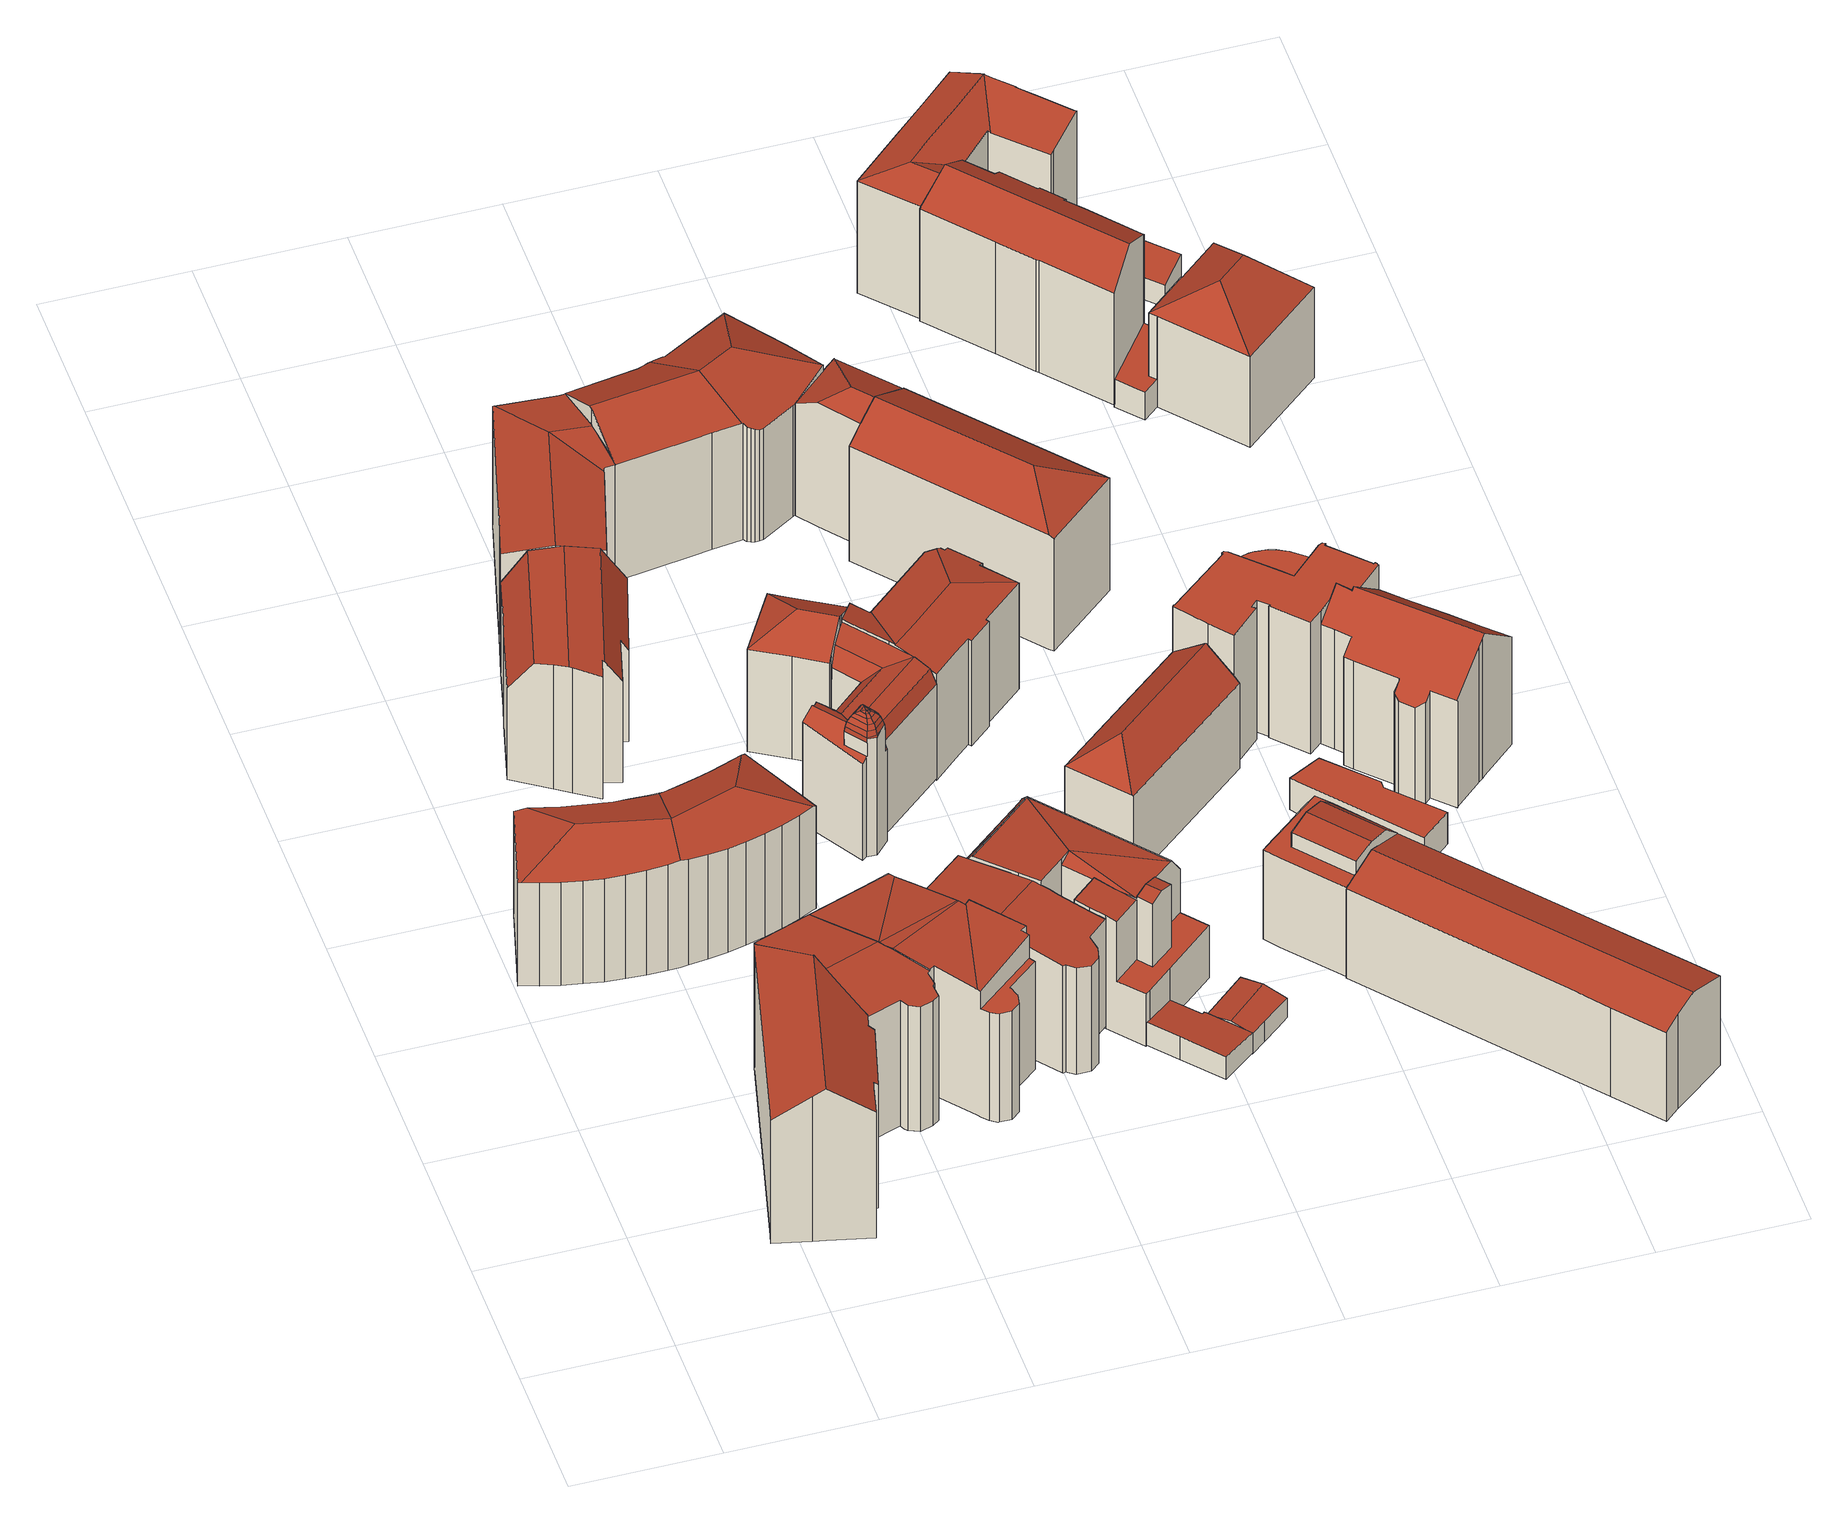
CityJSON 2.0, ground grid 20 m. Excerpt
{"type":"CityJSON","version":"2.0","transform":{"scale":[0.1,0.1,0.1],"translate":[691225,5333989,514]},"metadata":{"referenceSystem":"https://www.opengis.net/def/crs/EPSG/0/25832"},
"CityObjects":{
"building1":{"type":"Building","attributes":{"Gemeindeschluessel":"09162000","HoeheDach":"541.770","HoeheGrund":"515.970","Methode":"1000","NiedrigsteTraufeDesGebaeudes":"537.036","Geometrietyp2DReferenz":"3000","function":"31001_9998","roofType":"3100","measuredHeight":25.8,"storeysAboveGround":5},"geometry":[{"type":"MultiSurface","lod":"2","boundaries":[[[0,1,2,3]],[[4,5,6,7]],[[8,9,10,11]],[[12,13,6,5,2,1,14,15,16,17,18]],[[19,15,14,20]],[[20,14,1,0]],[[11,10,21,22]],[[3,2,5,4]],[[23,16,15,19]],[[24,25,12,18,9,8]],[[4,7,26,25,24,8,11,22,27,28,29,23,19,20,0,3]],[[17,16,23,29,28,30]],[[9,18,17,30,31,21,10]],[[27,31,30,28]],[[7,6,13,26]],[[26,13,12,25]],[[22,21,31,27]]],"semantics":{"surfaces":[{"type":"WallSurface"},{"type":"RoofSurface"},{"type":"GroundSurface"}],"values":[0,0,0,1,0,0,0,0,0,0,2,0,1,0,0,0,0]}}]},
"building2":{"type":"Building","attributes":{"Gemeindeschluessel":"09162000","HoeheDach":"535.890","HoeheGrund":"515.730","Methode":"2000","NiedrigsteTraufeDesGebaeudes":"533.166","Geometrietyp2DReferenz":"3000","function":"31001_9998","roofType":"3200","measuredHeight":20.16,"storeysAboveGround":5},"geometry":[{"type":"MultiSurface","lod":"2","boundaries":[[[32,33,34,35]],[[36,37,38,39]],[[40,41,42,43,44,45,46,47,48,49]],[[42,41,50,51,52,53]],[[54,55,56,57]],[[58,54,57,59,60,61,62,63,64,36,39,65,32,35,66,67,68,69,70,71,72,73,74,75,76,77,78,79,80,81,53,52,51,82]],[[36,64,63,83,84,37]],[[85,86,87,88,89]],[[83,90,91,92,93,56,55,94,40,49,84]],[[59,93,92,60]],[[39,38,95,65]],[[77,47,46,78]],[[96,48,47,77,76,75]],[[86,49,48,96,97,98,99,87]],[[79,45,44,80]],[[65,95,33,32]],[[57,56,93,59]],[[66,100,101,67]],[[61,91,90,62]],[[69,89,88,70]],[[81,43,42,53]],[[62,90,83,63]],[[72,99,98,73]],[[51,50,102,82]],[[94,102,50,41,40]],[[101,100,34,33,95,38,37,84,49,86,85]],[[73,98,97,74]],[[80,44,43,81]],[[68,67,101,85,89,69]],[[35,34,100,66]],[[60,92,91,61]],[[87,99,72,71,70,88]],[[54,58,82,102,94,55]],[[78,46,45,79]],[[74,97,96,75]]],"semantics":{"surfaces":[{"type":"WallSurface"},{"type":"RoofSurface"},{"type":"GroundSurface"}],"values":[0,0,1,0,0,2,0,1,1,0,0,0,0,1,0,0,0,0,0,0,0,0,0,0,1,1,0,0,0,0,0,0,0,0,0]}}]},
"building3":{"type":"Building","attributes":{"Gemeindeschluessel":"09162000","HoeheDach":"538.220","HoeheGrund":"515.820","Methode":"2000","NiedrigsteTraufeDesGebaeudes":"534.240","Geometrietyp2DReferenz":"3000","function":"31001_9998","roofType":"3100","measuredHeight":22.4,"storeysAboveGround":5},"geometry":[{"type":"MultiSurface","lod":"2","boundaries":[[[103,104,105,106,107,108]],[[109,110,111,112]],[[113,109,112,114]],[[115,116,117,118]],[[119,120,121,122]],[[123,124,125,126]],[[127,128,120,119]],[[129,130,131,132,133,134,135]],[[117,116,121,120,128,132,131]],[[136,134,133,137,138,139,140,141]],[[142,143,144,145]],[[146,147,148,149,150,151]],[[116,115,152,153,154,122,121]],[[155,156,129,135,110]],[[105,104,157,158]],[[159,160,161,162]],[[114,112,160,159,163,164]],[[153,152,165,166]],[[167,168,169,170,118,117,131,130,171]],[[170,172,173,174,175,176,177,165,152,115,118]],[[111,178,161,160,112]],[[166,179,180,181,182,183,184,169,168,167,171,185,123,126,107,106,105,158,186,147,146,151,142,145,187,188,189,164,163,159,162,190,140,139,138,137,191,127,119,122,154,153]],[[192,193,144,143,150,149,148,194,157,104,103,108,125,124,156,155,110,109,113]],[[189,188,192,113,114,164]],[[177,176,180,179,166,165]],[[110,135,134,136,111]],[[184,183,173,172,170,169]],[[181,175,174,182]],[[126,125,108,107]],[[158,157,194,186]],[[123,185,171,130,129,156,124]],[[180,176,175,181]],[[186,194,148,147]],[[151,150,143,142]],[[182,174,173,183]],[[145,144,193,187]],[[187,193,192,188]],[[133,132,128,127,191,137]],[[178,141,140,190,162,161]],[[136,141,178,111]]],"semantics":{"surfaces":[{"type":"WallSurface"},{"type":"RoofSurface"},{"type":"GroundSurface"}],"values":[0,0,1,0,0,0,0,1,1,0,0,0,0,0,0,0,0,0,0,1,1,2,1,0,0,1,0,0,0,0,0,0,0,0,0,0,0,0,0,1]}}]},
"building4":{"type":"Building","attributes":{"Gemeindeschluessel":"09162000","HoeheDach":"536.245","HoeheGrund":"514.936","Methode":"2000","NiedrigsteTraufeDesGebaeudes":"530.409","Geometrietyp2DReferenz":"3000","function":"31001_9998","roofType":"3400","measuredHeight":21.31,"storeysAboveGround":4},"geometry":[{"type":"MultiSurface","lod":"2","boundaries":[[[195,196,197,198]],[[199,200,201,202,203,204,205,206]],[[207,208,209,210,211]],[[198,197,212,213]],[[214,213,212,202,201]],[[215,216,211,210]],[[217,200,199,218]],[[206,205,208,207,219,220]],[[206,220,221,218,199]],[[222,223,224,225]],[[226,209,208,205,204]],[[225,224,196,195]],[[212,197,196,224,223,227,228,203,202]],[[229,228,227,230]],[[219,231,232,221,220]],[[214,217,218,221,232,233,215,210,209,226,229,230,222,225,195,198,213]],[[233,234,216,215]],[[230,227,223,222]],[[229,226,204,203,228]],[[214,201,200,217]],[[232,231,234,233]],[[219,207,211,216,234,231]]],"semantics":{"surfaces":[{"type":"WallSurface"},{"type":"RoofSurface"},{"type":"GroundSurface"}],"values":[0,1,0,0,0,0,0,1,0,0,0,0,1,0,0,2,0,0,0,0,0,1]}}]},
"building5":{"type":"Building","attributes":{"Gemeindeschluessel":"09162000","HoeheDach":"536.290","HoeheGrund":"514.961","Methode":"2000","NiedrigsteTraufeDesGebaeudes":"535.170","Geometrietyp2DReferenz":"3000","function":"31001_9998","roofType":"3100","measuredHeight":21.33,"storeysAboveGround":5},"geometry":[{"type":"MultiSurface","lod":"2","boundaries":[[[235,236,237,238,239,240,241]],[[242,243,244,245,246,247]],[[248,235,241,249]],[[239,250,251,252,253,254]],[[241,240,239,254,255,256,257,258]],[[259,252,251,260]],[[261,253,252,259]],[[262,263,264,242,247,238,237,236]],[[249,241,258,265]],[[266,245,244,267,268,260,251,250]],[[265,258,257,269]],[[238,247,246,245,266,250,239]],[[262,236,235,248]],[[243,242,264,263,262,248,249,265,269,270,271,272,261,259,260,268,267,244]],[[257,256,255,271,270,269]],[[254,253,261,272,271,255]]],"semantics":{"surfaces":[{"type":"RoofSurface"},{"type":"WallSurface"},{"type":"GroundSurface"}],"values":[0,1,1,0,0,1,1,1,1,1,1,0,1,2,1,1]}}]},
"building6":{"type":"Building","attributes":{"Gemeindeschluessel":"09162000","HoeheDach":"535.435","HoeheGrund":"516.030","Methode":"2000","NiedrigsteTraufeDesGebaeudes":"533.943","Geometrietyp2DReferenz":"3000","function":"31001_9998","roofType":"3100","measuredHeight":19.41,"storeysAboveGround":4},"geometry":[{"type":"MultiSurface","lod":"2","boundaries":[[[273,274,275,276,277,278]],[[279,280,281,282]],[[282,281,283,284]],[[285,286,276,275]],[[287,288,289,290]],[[291,292,293,294]],[[295,296,297,298]],[[299,300,279,282,284,285,275,274,273,301,302,303,304,305,287,290,306,291,294,295,298]],[[273,278,307,301]],[[294,293,296,295]],[[308,292,291,306,290,289]],[[303,309,310,304]],[[310,309,311,308,289,288,312]],[[304,310,312,305]],[[313,280,279,300,299,314]],[[305,312,288,287]],[[298,297,314,299]],[[284,283,286,285]],[[302,301,307,311,309,303]],[[307,278,277,276,286,283,281,280,313,314,297,296,293,292,308,311]]],"semantics":{"surfaces":[{"type":"WallSurface"},{"type":"GroundSurface"},{"type":"RoofSurface"}],"values":[0,0,0,0,0,0,0,1,0,0,0,0,2,0,0,0,0,0,0,2]}}]},
"building7":{"type":"Building","attributes":{"Gemeindeschluessel":"09162000","HoeheDach":"536.315","HoeheGrund":"515.700","Methode":"1000","NiedrigsteTraufeDesGebaeudes":"533.089","Geometrietyp2DReferenz":"3000","function":"31001_9998","roofType":"3200","measuredHeight":20.61,"storeysAboveGround":5},"geometry":[{"type":"MultiSurface","lod":"2","boundaries":[[[315,316,317,318]],[[319,320,321,322]],[[323,324,325,326]],[[327,316,315,323,326,319,322,328,329]],[[315,318,324,323]],[[329,330,331,327]],[[332,317,331,330,333,321]],[[325,324,318,317,332,320]],[[326,325,320,319]],[[322,321,333,328]],[[327,331,317,316]],[[332,321,320]],[[328,333,330,329]]],"semantics":{"surfaces":[{"type":"WallSurface"},{"type":"GroundSurface"},{"type":"RoofSurface"}],"values":[0,0,0,1,0,0,2,2,0,0,0,2,0]}}]},
"building8":{"type":"Building","attributes":{"Gemeindeschluessel":"09162000","HoeheDach":"538.540","HoeheGrund":"515.750","Methode":"2000","NiedrigsteTraufeDesGebaeudes":"531.370","Geometrietyp2DReferenz":"3000","function":"31001_9998","roofType":"3400","measuredHeight":22.79,"storeysAboveGround":4},"geometry":[{"type":"MultiSurface","lod":"2","boundaries":[[[334,335,336,337]],[[336,338,339,340]],[[341,342,343,344]],[[345,346,347,348]],[[349,350,351,352]],[[337,336,340,353]],[[354,355,356,357,358,359,360]],[[361,362,363,344,343]],[[364,365,366,367,368,369,370]],[[371,372,373,374]],[[347,375,337,353]],[[335,376,338,336]],[[362,377,360,359,363]],[[340,339,378,379]],[[380,381,382]],[[352,383,384,349]],[[385,386,387,388]],[[386,389,339,338]],[[390,345,348,391]],[[356,392,393,357]],[[394,395,396,397,398]],[[390,399,345]],[[400,383,352,371,374]],[[401,402,390,391,392,356,355]],[[403,404,405,406]],[[375,407,334,337]],[[382,381,408]],[[409,368,367,410]],[[408,411,335,334]],[[412,387,376,413]],[[348,347,353,414]],[[380,412,381]],[[393,400,374,358,357]],[[415,384,383,378]],[[385,388,407,375]],[[416,406,405,351,350]],[[417,394,398,370,369]],[[346,385,375,347]],[[417,369,368,409]],[[358,341,344,363,359]],[[407,382,408,334]],[[364,397,396,418,342,341]],[[352,351,405,404,372,371]],[[400,379,378,383]],[[416,350,349,384,415,419,399,390,402]],[[345,399,419,389,346]],[[388,380,382,407]],[[403,420,366,365,373,372,404]],[[381,413,411]],[[421,418,396,395]],[[353,340,379,414]],[[354,360,377,422]],[[346,389,386,385]],[[410,367,366,420]],[[355,354,422,401]],[[416,402,401,422,377,362,361,421,395,394,417,409,410,420,403,406]],[[387,386,338,376]],[[392,391,348,414,393]],[[381,411,408]],[[397,364,370,398]],[[421,361,343,342,418]],[[389,419,415,378,339]],[[388,387,412,380]],[[358,374,373,365,364,341]],[[411,413,376,335]],[[393,414,379,400]],[[412,413,381]]],"semantics":{"surfaces":[{"type":"RoofSurface"},{"type":"WallSurface"},{"type":"GroundSurface"}],"values":[0,0,0,0,0,0,0,1,0,0,0,0,1,0,0,1,0,0,0,1,1,0,1,1,1,0,0,1,0,0,0,0,1,0,0,1,1,0,1,0,0,0,0,0,1,0,0,1,0,1,0,1,0,1,1,2,0,0,0,0,1,0,0,0,0,0,0]}}]},
"building9":{"type":"Building","attributes":{"Gemeindeschluessel":"09162000","HoeheDach":"535.981","HoeheGrund":"515.687","Methode":"2000","NiedrigsteTraufeDesGebaeudes":"524.607","Geometrietyp2DReferenz":"3000","function":"31001_9998","roofType":"2100","measuredHeight":20.29,"storeysAboveGround":2},"geometry":[{"type":"MultiSurface","lod":"2","boundaries":[[[423,424,425,426,427,428]],[[429,428,427,430,431,432]],[[433,434,435,436]],[[430,437,438,431]],[[439,440,441,442]],[[443,444,445,446,447]],[[442,441,448,449]],[[450,449,448,451,452,453]],[[454,455,456,457]],[[458,459,460,461]],[[423,428,429,462]],[[463,433,464]],[[465,466,467,468,469,470]],[[466,462,429,432,471,467]],[[463,472,434,433]],[[473,452,451,472,463,474]],[[473,474,475,445,444]],[[431,438,476,471,432]],[[439,477,478,479,480,440]],[[443,447,459,458,481,455,454]],[[482,483,484,485]],[[447,446,486,460,459]],[[487,488,425,424]],[[464,476,438]],[[469,435,489,470]],[[427,426,490,437,430]],[[477,465,470,489,478]],[[435,479,478,489]],[[446,445,475,486]],[[461,460,486,491]],[[437,490,481]],[[434,480,479,435]],[[436,435,469,468]],[[492,493,483,482]],[[467,471,476,464,433,436,468]],[[472,451,448,441,440,480,434]],[[487,485,484,457,456,488]],[[425,488,456,455,481,490,426]],[[487,424,423,462,466,465,477,439,442,449,450,492,482,485]],[[458,461,491,474,463,464]],[[450,453,493,492]],[[473,444,443,454,457,484,483,493,453,452]],[[437,481,458,464,438]],[[491,486,475,474]]],"semantics":{"surfaces":[{"type":"WallSurface"},{"type":"RoofSurface"},{"type":"GroundSurface"}],"values":[0,1,0,0,0,0,0,0,0,0,0,1,0,0,0,0,0,0,0,0,0,1,0,0,1,0,0,1,1,0,0,1,0,0,1,1,0,1,2,1,0,1,1,0]}}]},
"building10":{"type":"Building","attributes":{"Gemeindeschluessel":"09162000","HoeheDach":"519.786","HoeheGrund":"515.930","Methode":"1000","NiedrigsteTraufeDesGebaeudes":"519.261","Geometrietyp2DReferenz":"3000","function":"31001_9998","roofType":"1000","measuredHeight":3.86,"storeysAboveGround":1},"geometry":[{"type":"MultiSurface","lod":"2","boundaries":[[[494,495,496,497,498,499,500,501,502]],[[503,504,505,506,507,508,509,510,511]],[[494,511,510,495]],[[495,510,509,496]],[[499,506,505,500]],[[502,503,511,494]],[[500,505,504,501]],[[497,508,507,498]],[[501,504,503,502]],[[498,507,506,499]],[[496,509,508,497]]],"semantics":{"surfaces":[{"type":"GroundSurface"},{"type":"RoofSurface"},{"type":"WallSurface"}],"values":[0,1,2,2,2,2,2,2,2,2,2]}}]},
"building11":{"type":"Building","attributes":{"Gemeindeschluessel":"09162000","HoeheDach":"539.210","HoeheGrund":"515.540","Methode":"1000","NiedrigsteTraufeDesGebaeudes":"534.355","Geometrietyp2DReferenz":"3000","function":"31001_9998","roofType":"3200","measuredHeight":23.67,"storeysAboveGround":5},"geometry":[{"type":"MultiSurface","lod":"2","boundaries":[[[512,513,514,515]],[[516,517,518,519,520,521]],[[522,523,524,525,526,527,528,529,530,531]],[[532,245,533,534]],[[526,525,535,536,537,538]],[[539,540,541,542]],[[524,523,543,541,540,544,545,535,525]],[[536,535,545,546]],[[547,548,549,550,512,515,551,517,516,521,552,553,554,532,534,555,556,557,558,559,560,538,537,536,546,561,539,542,562,563,564]],[[565,566,564,563,562,567]],[[568,520,519,518,569,514,513,570,571,572,573,566,565,543,523]],[[548,572,571,549]],[[549,571,570,550]],[[556,531,530,557]],[[515,514,569,551]],[[550,570,513,512]],[[533,245,574,575,568,523,522]],[[551,569,518,517]],[[567,562,542,541]],[[548,547,564,566,573,572]],[[530,529,528,559,558,557]],[[555,534,533,522,531,556]],[[565,567,541,543]],[[532,554,553,575,574,245]],[[553,552,521,520,568,575]],[[559,528,527,560]],[[560,527,526,538]],[[544,540,539,561,546,545]]],"semantics":{"surfaces":[{"type":"WallSurface"},{"type":"RoofSurface"},{"type":"GroundSurface"}],"values":[0,0,1,0,0,0,1,0,2,0,1,0,0,0,0,0,1,0,0,0,0,0,1,0,0,0,0,0]}}]},
"building12":{"type":"Building","attributes":{"Gemeindeschluessel":"09162000","HoeheDach":"535.150","HoeheGrund":"515.540","Methode":"2000","NiedrigsteTraufeDesGebaeudes":"533.429","Geometrietyp2DReferenz":"3000","function":"31001_9998","roofType":"3200","measuredHeight":19.61,"storeysAboveGround":4},"geometry":[{"type":"MultiSurface","lod":"2","boundaries":[[[576,577,578,579,580,581]],[[582,583,584,585]],[[586,587,588,589]],[[590,591,592,366,593,594,595,596]],[[597,598,599,600]],[[600,599,601,602]],[[603,604,605,606,607,608]],[[585,584,609,610]],[[611,612,613,614,602,601]],[[611,601,599,598,615,616,617,618]],[[619,620,587,586]],[[610,609,606,605]],[[603,608,366,592]],[[366,608,607,606,609,584,583,612,611,618,621,593]],[[617,616,622,623,579,578]],[[624,576,581,625,589,588]],[[582,585,610,605,604,603,592,591,590,596,626,619,586,589,625,581,580,579,623,622,627,597,600,602,614,613]],[[627,615,598,597]],[[628,595,594,577,576,624,588,587,620]],[[622,616,615,627]],[[594,593,621,618,617,578,577]],[[626,596,595,628,620,619]],[[613,612,583,582]]],"semantics":{"surfaces":[{"type":"WallSurface"},{"type":"RoofSurface"},{"type":"GroundSurface"}],"values":[0,0,0,0,0,0,0,0,0,1,0,0,0,1,0,0,2,0,1,0,1,0,0]}}]},
"building13":{"type":"Building","attributes":{"Gemeindeschluessel":"09162000","HoeheDach":"519.669","HoeheGrund":"515.710","Methode":"1000","NiedrigsteTraufeDesGebaeudes":"519.044","Geometrietyp2DReferenz":"3000","function":"31001_2000","roofType":"3100","measuredHeight":3.96},"geometry":[{"type":"MultiSurface","lod":"2","boundaries":[[[629,630,631,632,633,634]],[[635,636,631,630]],[[637,638,639,640,641,642,643,644]],[[645,635,630,629,634,643,642,641,640]],[[632,637,644,633]],[[634,633,644,643]],[[635,645,640,639,646,636]],[[631,636,646,639,638,637,632]]],"semantics":{"surfaces":[{"type":"WallSurface"},{"type":"GroundSurface"},{"type":"RoofSurface"}],"values":[0,0,0,1,2,0,0,2]}}]},
"building14":{"type":"Building","attributes":{"Gemeindeschluessel":"09162000","HoeheDach":"538.237","HoeheGrund":"515.440","Methode":"2000","NiedrigsteTraufeDesGebaeudes":"534.281","Geometrietyp2DReferenz":"3000","function":"31001_9998","roofType":"3200","measuredHeight":22.8,"storeysAboveGround":6},"geometry":[{"type":"MultiSurface","lod":"2","boundaries":[[[647,648,649,650]],[[650,649,651,652,653,654]],[[655,656,647,650,654,657]],[[648,658,651,649]],[[657,654,653,659]],[[660,656,655,657,659,661,662,663]],[[651,658,663,662,661,652]],[[656,660,663,658,648,647]],[[659,653,652,661]]],"semantics":{"surfaces":[{"type":"RoofSurface"},{"type":"WallSurface"},{"type":"GroundSurface"}],"values":[0,0,1,0,1,2,1,1,1]}}]},
"building15":{"type":"Building","attributes":{"Gemeindeschluessel":"09162000","HoeheDach":"534.164","HoeheGrund":"515.470","Methode":"1000","NiedrigsteTraufeDesGebaeudes":"529.957","Geometrietyp2DReferenz":"3000","function":"31001_1000","roofType":"3200","measuredHeight":18.69,"storeysAboveGround":4},"geometry":[{"type":"MultiSurface","lod":"2","boundaries":[[[664,665,666,667]],[[668,669,670,671]],[[672,673,674,675,676,677,678,668,671,679]],[[674,673,672,680,681,682,683,675]],[[671,670,684,679]],[[680,684,670,669,665,664,681]],[[679,684,680,672]],[[682,681,664,667,683]],[[669,668,678,677,666,665]],[[683,667,666,677,676,675]]],"semantics":{"surfaces":[{"type":"RoofSurface"},{"type":"WallSurface"},{"type":"GroundSurface"}],"values":[0,1,2,1,1,0,1,0,1,1]}}]},
"building16":{"type":"Building","attributes":{"Gemeindeschluessel":"09162000","HoeheDach":"538.505","HoeheGrund":"515.330","Methode":"2000","NiedrigsteTraufeDesGebaeudes":"534.406","Geometrietyp2DReferenz":"3000","function":"31001_9998","roofType":"3200","measuredHeight":23.18,"storeysAboveGround":6},"geometry":[{"type":"MultiSurface","lod":"2","boundaries":[[[685,686,687,688]],[[689,690,686,685,691,692]],[[693,687,686,690]],[[694,687,693,695]],[[695,693,690,689,696]],[[697,696,689,692]],[[698,699,694,695,696,697]],[[688,687,694,699]],[[699,698,697,692,691,685,688]]],"semantics":{"surfaces":[{"type":"WallSurface"},{"type":"RoofSurface"},{"type":"GroundSurface"}],"values":[0,0,1,1,1,0,0,0,2]}}]},
"building17":{"type":"Building","attributes":{"Gemeindeschluessel":"09162000","HoeheDach":"533.974","HoeheGrund":"515.590","Methode":"2000","NiedrigsteTraufeDesGebaeudes":"530.691","Geometrietyp2DReferenz":"3000","function":"31001_9998","roofType":"3100","measuredHeight":18.38,"storeysAboveGround":4},"geometry":[{"type":"MultiSurface","lod":"2","boundaries":[[[700,701,702,703,704,705]],[[706,707,708,709,710,711,712]],[[713,714,715,709,708]],[[716,717,706,712]],[[717,718,707,706]],[[719,720,721,722,723,705,704,703,724,725,726,727]],[[702,728,729,725,724,703]],[[718,713,708,707]],[[730,731,716,712,711,710,709,715,729,728,702,701,700]],[[715,714,727,726,725,729]],[[723,722,731,730,700,705]],[[722,721,720,719,727,714,713,718,717,716,731]]],"semantics":{"surfaces":[{"type":"WallSurface"},{"type":"RoofSurface"},{"type":"GroundSurface"}],"values":[0,0,1,0,1,2,0,1,1,0,0,0]}}]},
"building18":{"type":"Building","attributes":{"Gemeindeschluessel":"09162000","HoeheDach":"532.629","HoeheGrund":"515.370","Methode":"1000","NiedrigsteTraufeDesGebaeudes":"530.513","Geometrietyp2DReferenz":"3000","function":"31001_9998","roofType":"3100","measuredHeight":17.26,"storeysAboveGround":4},"geometry":[{"type":"MultiSurface","lod":"2","boundaries":[[[732,733,734,735]],[[735,734,736,737]],[[738,739,740,741,742,743]],[[744,736,734,733,745,746]],[[747,748,743,742,741,744,746,749]],[[750,740,739,738,751,752,753,754,755,732,735,737]],[[738,743,748,751]],[[749,746,745,755,754,753]],[[752,751,748,747,749,753]],[[755,745,733,732]],[[740,750,737,736,744,741]]],"semantics":{"surfaces":[{"type":"WallSurface"},{"type":"RoofSurface"},{"type":"GroundSurface"}],"values":[0,0,0,1,1,2,0,0,0,0,0]}}]},
"building19":{"type":"Building","attributes":{"Gemeindeschluessel":"09162000","HoeheDach":"520.588","HoeheGrund":"515.240","Methode":"1000","NiedrigsteTraufeDesGebaeudes":"520.588","Geometrietyp2DReferenz":"3000","function":"31001_2000","roofType":"1000","measuredHeight":5.35},"geometry":[{"type":"MultiSurface","lod":"2","boundaries":[[[756,757,758,759]],[[760,761,762,763,764,765,758,757]],[[766,767,756,759,768,769,770,771]],[[767,766,761,760,757,756]],[[770,763,762,771]],[[769,764,763,770]],[[765,764,769,768,759,758]],[[771,762,761,766]]],"semantics":{"surfaces":[{"type":"WallSurface"},{"type":"RoofSurface"},{"type":"GroundSurface"}],"values":[0,1,2,0,0,0,0,0]}}]},
"building20":{"type":"Building","attributes":{"Gemeindeschluessel":"09162000","HoeheDach":"537.747","HoeheGrund":"515.260","Methode":"2000","NiedrigsteTraufeDesGebaeudes":"537.747","Geometrietyp2DReferenz":"3000","function":"31001_9998","roofType":"1000","measuredHeight":22.49,"storeysAboveGround":7},"geometry":[{"type":"MultiSurface","lod":"2","boundaries":[[[772,773,774,775]],[[776,777,778,779]],[[775,774,780,781]],[[782,783,773,772]],[[784,785,783,782]],[[781,780,786,787]],[[788,789,790,791]],[[792,793,794,795,796,797]],[[798,799,800,801]],[[787,786,802,803]],[[804,805,806,778,777,790,789,807,800,799,808,802,786,780,774,773,783,785,809,810,811,793,792,797,812,813,814,815,816,817]],[[818,816,815,819]],[[791,790,777,776]],[[820,804,817,821]],[[822,808,799,798]],[[794,793,811,823]],[[823,811,810,824]],[[825,826,806,805,804,820]],[[827,812,797,796]],[[803,822,798,801,828,788,791,776,779,826,825,820,821,818,819,829,830,827,796,795,794,823,824,831,784,782,772,775,781,787]],[[829,814,813,830]],[[830,813,812,827]],[[828,807,789,788]],[[779,778,806,826]],[[824,810,809,831]],[[821,817,816,818]],[[801,800,807,828]],[[803,802,808,822]],[[819,815,814,829]],[[831,809,785,784]]],"semantics":{"surfaces":[{"type":"WallSurface"},{"type":"RoofSurface"},{"type":"GroundSurface"}],"values":[0,0,0,0,0,0,0,0,0,0,1,0,0,0,0,0,0,0,0,2,0,0,0,0,0,0,0,0,0,0]}}]},
"building21":{"type":"Building","attributes":{"Gemeindeschluessel":"09162000","HoeheDach":"534.604","HoeheGrund":"515.280","Methode":"1000","NiedrigsteTraufeDesGebaeudes":"534.604","Geometrietyp2DReferenz":"3000","function":"31001_9998","roofType":"1000","measuredHeight":19.32,"storeysAboveGround":6},"geometry":[{"type":"MultiSurface","lod":"2","boundaries":[[[832,833,834,835]],[[836,837,838,839]],[[840,841,842,843]],[[794,796,836,839,844,845,846,847,832,835,840,843,848,849,850,851,852,853,823]],[[854,855,856,857,858,859,860,861,842,841,834,833,862,863,864,865,838,837,866]],[[859,858,851,850,849,860]],[[853,852,851,858,857,856]],[[847,862,833,832]],[[844,865,864,845]],[[848,861,860,849]],[[835,834,841,840]],[[839,838,865,844]],[[843,842,861,848]],[[796,866,837,836]],[[823,855,854,794]],[[794,854,866,796]],[[853,856,855,823]],[[845,864,863,846]],[[846,863,862,847]]],"semantics":{"surfaces":[{"type":"WallSurface"},{"type":"GroundSurface"},{"type":"RoofSurface"}],"values":[0,0,0,1,2,0,0,0,0,0,0,0,0,0,0,0,0,0,0]}}]},
"building22":{"type":"Building","attributes":{"Gemeindeschluessel":"09162000","HoeheDach":"539.420","HoeheGrund":"515.240","Methode":"1000","NiedrigsteTraufeDesGebaeudes":"531.647","Geometrietyp2DReferenz":"3000","function":"31001_1000","roofType":"3100","measuredHeight":24.18,"storeysAboveGround":5},"geometry":[{"type":"MultiSurface","lod":"2","boundaries":[[[867,868,869,870]],[[871,872,873,874]],[[874,873,875,876]],[[877,878,879,880,881,882]],[[883,884,885,886]],[[887,888,889,890,891,892]],[[893,894,895,896]],[[880,879,868,867]],[[897,898,899,900]],[[901,902,898,897]],[[876,875,877,882]],[[903,904,894,893,905,906]],[[907,908,903,906]],[[909,910,911,912,913,914]],[[896,895,884,883]],[[887,892,915,916]],[[910,909,889,888,887,916,871,874,876,882,881,880,867,870,901,897,900,907,906,905,893,896,883,886,911]],[[886,885,912,911]],[[909,914,890,889]],[[900,899,908,907]],[[898,902,869,868,879,878,877,875,873,872,915,892,891,890,914,913,904,903,908,899]],[[870,869,902,901]],[[916,915,872,871]],[[913,912,885,884,895,894,904]]],"semantics":{"surfaces":[{"type":"WallSurface"},{"type":"GroundSurface"},{"type":"RoofSurface"}],"values":[0,0,0,0,0,0,0,0,0,0,0,0,0,0,0,0,1,0,0,0,2,0,0,2]}}]},
"building23":{"type":"Building","attributes":{"Gemeindeschluessel":"09162000","HoeheDach":"536.832","HoeheGrund":"514.550","Methode":"2000","NiedrigsteTraufeDesGebaeudes":"533.512","Geometrietyp2DReferenz":"3000","function":"31001_9998","roofType":"3100","measuredHeight":22.28,"storeysAboveGround":6},"geometry":[{"type":"MultiSurface","lod":"2","boundaries":[[[917,918,919,920]],[[920,919,921,922]],[[923,924,925,926]],[[927,928,929,930]],[[926,925,931,932]],[[933,934,935,936]],[[930,929,937,938]],[[936,935,939,940]],[[918,931,925,924,941,942,921,919]],[[940,943,923,926,932,917,920,922,944,945,946,947,927,930,938,948,949,933,936]],[[948,950,951,949]],[[938,937,950,948]],[[949,951,934,933]],[[941,939,935,934,951,950,937,929,928,952,953,954,942]],[[947,952,928,927]],[[945,954,953,946]],[[923,943,940,939,941,924]],[[946,953,952,947]],[[921,942,954,945,944,922]],[[932,931,918,917]]],"semantics":{"surfaces":[{"type":"WallSurface"},{"type":"RoofSurface"},{"type":"GroundSurface"}],"values":[0,0,0,0,0,0,0,0,1,2,0,0,0,1,0,0,0,0,0,0]}}]},
"building24":{"type":"Building","attributes":{"Gemeindeschluessel":"09162000","HoeheDach":"535.723","HoeheGrund":"514.640","Methode":"2000","NiedrigsteTraufeDesGebaeudes":"533.671","Geometrietyp2DReferenz":"3000","function":"31001_9998","roofType":"3100","measuredHeight":21.08,"storeysAboveGround":5},"geometry":[{"type":"MultiSurface","lod":"2","boundaries":[[[955,956,957,958,959,960,961,962,963]],[[921,964,955,963]],[[965,966,967,968,969,970,971,972,973,974,975,976,977,978,979,980,981,982,983,984,985,986,987]],[[985,988,989,986]],[[990,988,985,984,983,991]],[[992,993,994,995,989,988,990,991,996,997,998]],[[974,921,963,975]],[[965,994,993,966]],[[974,973,972,971,999,1000,964,921]],[[1000,999,1001,1002,998,997,958,957,956,955]],[[971,970,969,1002,1001,999]],[[958,997,996,982,981,980,979,959]],[[978,960,959,979]],[[986,989,995,987]],[[964,1000,955]],[[968,967,966,993,992,998,1002,969]],[[987,995,994,965]],[[982,996,991,983]],[[963,962,961,960,978,977,976,975]]],"semantics":{"surfaces":[{"type":"RoofSurface"},{"type":"GroundSurface"},{"type":"WallSurface"}],"values":[0,0,1,2,2,0,2,2,2,0,2,2,2,2,0,2,2,2,2]}}]},
"building25":{"type":"Building","attributes":{"Gemeindeschluessel":"09162000","HoeheDach":"535.080","HoeheGrund":"514.180","Methode":"2000","NiedrigsteTraufeDesGebaeudes":"518.940","Geometrietyp2DReferenz":"3000","function":"31001_9998","roofType":"3200","measuredHeight":20.9,"storeysAboveGround":4},"geometry":[{"type":"MultiSurface","lod":"2","boundaries":[[[1003,1004,1005,1006]],[[1007,1008,1009,1010,1005,1004]],[[1011,1012,1004,1003]],[[1013,1014,1012,1015]],[[1016,1017,1018,1019,1020,1021]],[[1008,1022,1009]],[[1011,1018,1017,1015,1012]],[[1022,1023,1024,1009]],[[1025,1010,1009,1024]],[[1020,1026,1027,1028,1029,1021]],[[1023,1022,1014,1013]],[[1014,1022,1008,1007]],[[1019,1018,1011,1003,1006,1027,1026,1020]],[[1012,1014,1007,1004]],[[1013,1015,1017,1016,1021,1029,1028,1030,1025,1024,1023]],[[1010,1025,1030,1028,1027,1006,1005]]],"semantics":{"surfaces":[{"type":"WallSurface"},{"type":"RoofSurface"},{"type":"GroundSurface"}],"values":[0,1,0,0,0,1,0,0,0,0,0,1,1,1,2,0]}}]},
"building26":{"type":"Building","attributes":{"Gemeindeschluessel":"09162000","HoeheDach":"518.029","HoeheGrund":"514.260","Methode":"1000","NiedrigsteTraufeDesGebaeudes":"518.029","Geometrietyp2DReferenz":"3000","function":"31001_2000","roofType":"1000","measuredHeight":3.77},"geometry":[{"type":"MultiSurface","lod":"2","boundaries":[[[1031,1032,1033,1034,1035,1036,1037,1038]],[[1039,1038,1037,1040]],[[1041,1042,1034,1033,1032,1043]],[[1044,1031,1038,1039]],[[1040,1037,1036,1045]],[[1046,1042,1041,1043,1044,1039,1040,1045]],[[1043,1032,1031,1044]],[[1042,1046,1045,1036,1035,1034]]],"semantics":{"surfaces":[{"type":"RoofSurface"},{"type":"WallSurface"},{"type":"GroundSurface"}],"values":[0,1,1,1,1,2,1,1]}}]}
},
"vertices":[
[323,240,20],[323,240,235],[330,236,230],[330,236,20],[305,141,20],[305,141,231],[299,141,236],[299,141,20],[210,109,20],[210,109,266],[160,120,230],[160,120,20],[287,91,235],[296,131,236],[328,258,235],[323,266,239],[299,308,262],[283,337,278],[227,105,278],[323,266,20],[328,258,20],[164,134,230],[164,134,20],[299,308,20],[227,105,20],[287,91,20],[296,131,20],[234,425,20],[282,338,20],[283,337,20],[282,338,277],[234,425,230],
[104,628,17],[104,628,192],[78,633,192],[78,633,17],[184,624,17],[184,624,197],[157,624,195],[157,624,17],[298,711,219],[330,787,194],[318,782,194],[301,775,195],[284,769,195],[263,763,195],[242,758,194],[220,754,192],[214,754,192],[206,680,219],[335,789,192],[335,789,17],[330,787,17],[318,782,17],[366,664,17],[366,664,192],[341,654,192],[341,654,17],[387,674,17],[316,646,17],[290,639,17],[264,633,17],[238,629,17],[211,626,17],[201,625,17],[131,626,17],[51,638,17],[26,645,17],[4,652,17],[0,653,17],[33,776,17],[49,771,17],[89,759,17],[154,751,17],[176,751,17],[198,752,17],[214,754,17],[220,754,17],[242,758,17],[263,763,17],[284,769,17],[301,775,17],[391,675,17],[211,626,197],[201,625,199],[4,652,193],[90,705,219],[49,771,198],[33,776,192],[0,653,192],[238,629,195],[264,633,193],[290,639,192],[316,646,192],[387,674,193],[131,626,193],[198,752,194],[176,751,196],[154,751,197],[89,759,199],[51,638,192],[26,645,192],[391,675,192],
[421,284,232],[423,270,230],[423,270,18],[421,284,18],[421,287,18],[421,287,232],[377,372,242],[383,364,241],[377,372,240],[313,453,232],[282,339,242],[234,425,232],[558,329,202],[558,329,241],[474,260,232],[474,260,202],[559,345,18],[559,345,242],[551,340,241],[551,340,18],[421,308,18],[421,308,234],[424,290,232],[424,290,18],[506,410,18],[506,410,242],[425,311,237],[431,314,238],[471,265,232],[500,405,241],[499,404,241],[493,412,242],[391,355,242],[492,413,242],[499,404,18],[493,412,18],[492,413,18],[451,465,18],[451,465,235],[328,258,18],[328,258,232],[323,266,233],[323,266,18],[378,268,18],[381,264,18],[381,264,231],[378,268,232],[375,274,232],[375,274,18],[563,321,202],[563,321,18],[558,329,18],[391,355,240],[425,311,234],[414,263,230],[414,263,18],[392,481,18],[392,481,232],[428,494,232],[428,494,18],[313,453,18],[234,425,18],[520,286,202],[520,286,18],[471,265,18],[474,260,18],[482,251,18],[482,251,202],[431,314,18],[492,245,202],[493,245,202],[510,245,202],[522,255,202],[525,270,202],[524,272,202],[433,487,232],[524,272,18],[525,270,18],[522,255,18],[510,245,18],[493,245,18],[492,245,18],[425,311,18],[396,258,18],[299,308,18],[282,338,18],[282,339,18],[433,487,18],[500,405,18],[282,338,242],[299,308,238],[396,258,230],
[262,1035,9],[262,1035,165],[252,1038,182],[252,1038,9],[169,968,222],[201,947,217],[209,975,217],[211,974,216],[266,1167,216],[224,1178,222],[223,1178,222],[165,971,222],[180,1190,216],[213,1181,221],[213,1181,9],[148,1198,9],[148,1198,164],[233,968,181],[233,968,9],[209,975,9],[132,1138,9],[132,1138,164],[201,947,9],[169,968,9],[128,996,216],[149,982,220],[149,982,9],[282,1103,9],[282,1103,165],[274,1076,165],[274,1076,9],[224,1178,9],[298,1158,164],[274,1165,203],[274,1165,9],[298,1158,9],[99,1015,164],[99,1015,9],[124,1109,9],[124,1109,164],
[224,1178,221],[274,1165,212],[312,1298,212],[312,1301,212],[265,1376,223],[246,1304,223],[213,1181,223],[314,1304,10],[316,1305,10],[329,1306,10],[329,1306,213],[316,1305,213],[314,1304,213],[224,1178,10],[213,1181,10],[319,1371,223],[319,1373,223],[308,1446,212],[300,1445,212],[218,1451,212],[216,1451,212],[178,1310,212],[164,1257,212],[148,1198,212],[308,1446,10],[319,1373,10],[300,1445,10],[274,1165,10],[312,1298,10],[312,1301,10],[148,1198,10],[325,1336,218],[325,1336,10],[319,1371,10],[164,1257,10],[178,1310,10],[216,1451,10],[218,1451,10],
[593,303,20],[594,303,20],[597,304,20],[597,304,202],[594,303,202],[593,303,202],[644,322,20],[644,322,201],[640,306,199],[640,306,20],[628,296,199],[628,296,20],[608,296,20],[608,296,201],[529,529,20],[529,529,202],[586,463,212],[586,463,20],[615,429,20],[615,429,212],[623,418,210],[623,418,20],[652,384,20],[652,384,205],[668,366,203],[668,366,20],[640,342,20],[640,341,20],[559,345,20],[525,387,20],[506,410,20],[499,404,20],[451,465,20],[599,447,20],[559,345,208],[599,447,214],[506,410,211],[499,404,211],[525,387,214],[451,465,202],[640,341,202],[640,342,202],
[487,920,17],[509,957,17],[509,957,223],[487,920,196],[393,967,17],[393,967,191],[446,1054,191],[446,1054,17],[483,913,17],[483,913,191],[442,938,191],[442,938,17],[514,964,17],[466,1042,17],[535,1001,17],[535,1001,191],[514,964,218],[463,985,223],[466,1042,191],
[470,769,241],[484,781,241],[484,786,236],[465,770,236],[499,766,236],[502,766,229],[484,790,229],[467,815,199],[470,847,175],[456,863,175],[444,844,199],[491,744,221],[490,746,229],[479,746,229],[478,743,221],[506,759,174],[510,763,174],[510,770,174],[505,766,174],[460,770,229],[471,739,182],[477,743,188],[478,743,189],[457,771,189],[473,784,206],[435,833,206],[420,823,191],[456,863,18],[439,835,18],[439,835,204],[540,878,199],[580,878,206],[576,884,206],[558,908,206],[514,964,206],[509,957,204],[496,935,199],[498,775,199],[595,859,199],[581,878,206],[484,794,206],[480,750,236],[494,767,241],[420,823,18],[504,766,221],[484,793,221],[486,761,244],[484,767,245],[482,761,244],[505,766,212],[506,759,212],[489,750,236],[500,760,236],[495,762,241],[487,755,241],[503,759,229],[491,743,218],[478,743,219],[478,743,212],[457,771,212],[487,920,18],[514,884,18],[514,884,176],[514,885,175],[487,920,176],[497,749,221],[484,794,212],[477,743,18],[491,743,18],[601,851,18],[601,851,178],[510,773,178],[510,773,18],[481,755,241],[477,768,244],[514,964,18],[558,908,18],[484,774,244],[489,765,244],[489,767,244],[458,770,221],[505,758,221],[510,763,18],[509,957,18],[470,846,175],[505,758,222],[576,884,18],[470,846,18],[471,739,18],
[623,418,17],[652,384,17],[652,384,211],[638,400,214],[638,400,106],[623,418,106],[615,428,106],[673,430,106],[642,467,106],[607,437,106],[638,594,210],[638,594,212],[592,555,212],[592,555,210],[673,430,210],[642,467,210],[642,623,17],[642,623,180],[708,544,179],[708,544,17],[728,364,106],[760,391,106],[760,391,213],[744,378,218],[728,364,213],[737,509,179],[737,509,17],[816,414,17],[789,447,180],[789,447,106],[816,414,106],[713,383,106],[713,383,207],[678,353,207],[678,353,106],[713,383,210],[713,383,213],[726,394,217],[726,394,210],[615,428,17],[773,433,210],[656,479,220],[529,530,17],[586,462,17],[586,462,217],[543,514,210],[543,514,212],[529,530,181],[607,437,220],[773,433,212],[745,410,106],[745,410,210],[745,410,213],[642,467,220],[535,534,17],[535,534,181],[634,616,183],[640,621,183],[693,406,210],[712,325,17],[712,325,106],[706,321,106],[706,321,17],[729,396,218],[668,366,17],[668,366,209],[530,530,181],[673,430,214],[729,396,210],[747,355,17],[747,355,106],
[706,321,19],[712,325,19],[747,355,19],[778,319,19],[781,322,19],[784,319,19],[827,269,19],[782,233,19],[738,284,19],[738,284,58],[782,233,58],[827,269,53],[784,319,53],[781,322,53],[778,319,53],[747,355,53],[712,325,57],[706,321,58],
[519,1322,15],[519,1322,204],[514,1322,206],[514,1322,15],[502,1328,15],[504,1326,15],[504,1326,210],[502,1328,212],[501,1330,213],[501,1330,15],[318,1377,252],[465,1397,252],[429,1466,212],[426,1473,208],[422,1472,208],[415,1468,209],[409,1464,211],[409,1463,212],[407,1462,212],[308,1446,213],[329,1306,15],[319,1373,250],[319,1373,15],[429,1474,208],[429,1474,15],[426,1473,15],[422,1472,15],[445,1473,15],[445,1473,212],[537,1524,213],[537,1524,15],[515,1425,252],[442,1473,212],[437,1474,210],[437,1474,15],[620,1394,15],[575,1353,15],[572,1351,15],[525,1323,15],[509,1323,15],[500,1330,15],[459,1325,15],[433,1321,15],[318,1377,15],[308,1446,15],[407,1462,15],[409,1463,15],[409,1464,15],[415,1468,15],[442,1473,15],[593,1449,15],[625,1400,15],[626,1400,15],[625,1400,213],[626,1400,213],[593,1449,212],[500,1330,213],[509,1323,208],[525,1323,204],[572,1351,204],[575,1353,204],[620,1394,212],[433,1321,213],[459,1325,213],
[556,981,195],[557,982,194],[652,1064,194],[652,1064,15],[557,982,15],[556,981,15],[688,926,15],[688,926,195],[691,923,194],[691,923,15],[535,1001,15],[535,1001,196],[537,1004,195],[537,1004,15],[563,901,15],[563,900,15],[576,884,15],[563,900,211],[563,901,211],[558,908,211],[558,908,15],[681,1063,15],[681,1063,194],[714,1024,194],[714,1024,15],[709,1020,196],[709,1020,15],[601,851,15],[635,881,15],[657,900,15],[657,900,195],[635,881,195],[601,851,195],[660,896,194],[660,896,15],[744,978,196],[746,976,195],[746,976,15],[744,978,15],[676,1058,196],[672,1063,196],[667,1063,197],[661,985,211],[514,964,15],[514,964,211],[597,929,211],[672,1063,15],[667,1063,15],[555,981,195],[555,981,15],[522,953,15],[676,1058,15],[522,953,211],
[806,293,17],[827,269,17],[827,269,51],[806,293,57],[784,319,51],[784,319,17],[847,285,17],[847,285,51],[864,344,57],[886,318,51],[887,318,50],[887,318,17],[886,318,17],[864,344,17],[843,370,17],[843,370,51],[869,303,17],[869,303,51],
[636,1276,223],[661,1297,242],[638,1323,242],[596,1326,225],[645,1416,203],[645,1417,203],[626,1400,203],[575,1353,205],[596,1326,14],[636,1276,14],[575,1353,14],[711,1340,203],[626,1400,14],[661,1297,14],[645,1417,14],[645,1416,14],[711,1340,14],
[785,677,202],[932,799,202],[901,838,160],[715,684,160],[933,797,15],[933,797,200],[958,767,168],[958,767,15],[778,607,15],[777,608,15],[726,670,15],[714,684,15],[715,684,15],[901,838,15],[932,799,15],[963,760,15],[778,607,160],[777,608,161],[726,670,160],[714,684,160],[963,760,160],
[711,1340,13],[711,1340,204],[905,1112,204],[905,1112,13],[636,1276,226],[660,1296,245],[660,1296,13],[636,1276,13],[810,1120,245],[808,1029,204],[803,1034,208],[615,1257,209],[615,1257,13],[803,1034,13],[808,1029,13],
[900,461,168],[918,476,168],[943,496,168],[943,496,16],[918,476,16],[900,461,16],[935,456,192],[961,478,200],[986,499,192],[1005,515,168],[986,499,168],[961,478,168],[935,456,168],[1048,426,192],[1067,442,167],[1006,515,168],[996,383,168],[996,383,192],[1022,404,200],[1048,426,16],[1022,404,16],[996,383,16],[978,367,16],[916,441,16],[970,519,16],[989,534,16],[1006,515,16],[1067,442,16],[970,519,168],[989,534,168],[916,441,168],[978,367,168],
[1279,191,14],[1279,191,166],[1344,115,166],[1344,115,14],[1371,82,166],[1371,82,14],[1278,6,14],[1279,7,14],[1298,23,14],[1298,23,174],[1279,7,166],[1278,6,165],[1325,45,186],[1067,442,166],[1022,404,186],[1187,116,166],[1226,69,165],[978,367,166],[1325,45,14],[1226,69,14],[1187,116,14],[978,367,14],[1022,404,14],[1067,442,14],
[1001,675,12],[1001,675,66],[1045,698,66],[1045,698,12],[1008,666,66],[1127,524,66],[1168,559,66],[1106,625,66],[1106,635,66],[1046,698,66],[1127,524,12],[1008,666,12],[1046,698,12],[1106,635,12],[1106,625,12],[1168,559,12],
[1162,839,13],[1162,839,237],[1164,837,237],[1164,837,13],[994,809,13],[994,809,237],[999,805,237],[999,805,13],[1164,836,237],[1164,836,13],[1160,838,13],[1160,838,237],[1112,887,13],[1112,887,237],[1165,834,237],[1165,834,13],[1016,805,13],[1016,805,237],[1003,818,237],[1003,818,13],[1046,860,237],[1060,846,237],[1060,846,13],[1046,860,13],[995,911,13],[995,911,237],[1072,776,13],[1072,776,237],[1055,761,237],[1055,761,13],[1116,787,237],[1116,787,13],[933,797,237],[954,772,237],[958,767,237],[1014,804,237],[1101,804,237],[1114,889,237],[1110,892,237],[1105,889,237],[990,913,237],[987,911,237],[988,909,237],[904,840,237],[903,841,237],[901,838,237],[903,841,13],[904,840,13],[933,797,13],[901,838,13],[1101,804,13],[1105,889,13],[1110,892,13],[954,772,13],[958,767,13],[990,913,13],[1014,804,13],[988,909,13],[987,911,13],[1114,889,13],
[1036,933,13],[1036,933,206],[1045,932,206],[1045,932,13],[999,915,13],[999,915,206],[996,918,206],[996,918,13],[1053,931,13],[1053,931,206],[1062,928,206],[1062,928,13],[1003,923,13],[1011,927,13],[1019,930,13],[1028,932,13],[1069,924,13],[1077,920,13],[1080,917,13],[1100,901,13],[1098,898,13],[1097,896,13],[1060,846,206],[1105,889,206],[1097,896,206],[1098,898,206],[1100,901,206],[1080,917,206],[1077,920,206],[1069,924,206],[1028,932,206],[1019,930,206],[1011,927,206],[1003,923,206],[995,911,206],
[1097,721,12],[1097,721,196],[1088,731,196],[1088,731,12],[1164,636,12],[1164,636,184],[1151,638,176],[1151,638,12],[1135,654,177],[1135,654,12],[1133,666,183],[1142,674,194],[1142,675,195],[1142,675,12],[1142,674,12],[1133,666,12],[1233,767,12],[1233,767,195],[1266,734,195],[1266,734,12],[1199,617,12],[1199,618,12],[1238,653,12],[1238,653,242],[1199,618,194],[1199,617,194],[1165,834,12],[1165,834,195],[1197,802,195],[1197,802,12],[1085,762,12],[1085,762,215],[1072,776,215],[1072,776,12],[1102,744,12],[1102,744,214],[1116,787,251],[1119,789,254],[1119,789,12],[1116,787,12],[1101,804,12],[1101,804,252],[1244,658,12],[1248,662,12],[1296,705,12],[1296,705,195],[1248,662,254],[1244,658,250],[1172,644,194],[1172,644,12],
[898,1564,5],[898,1564,195],[827,1647,195],[827,1647,5],[829,1649,197],[829,1649,5],[1011,1433,5],[1011,1433,195],[940,1516,195],[940,1516,5],[975,1636,5],[975,1636,198],[979,1639,195],[979,1639,5],[937,1518,195],[937,1518,5],[1073,1522,5],[1073,1522,198],[1076,1519,198],[1076,1519,5],[1004,1610,195],[1004,1610,5],[1075,1518,199],[1075,1518,5],[1045,1478,228],[870,1681,228],[1045,1478,5],[870,1681,5],[899,1704,5],[930,1669,5],[939,1678,5],[1000,1607,5],[1020,1585,5],[1000,1607,198],[1020,1585,198],[939,1678,198],[930,1669,206],[899,1704,206],
[834,1709,217],[866,1739,217],[916,1784,217],[967,1831,217],[963,1835,215],[934,1867,197],[883,1820,197],[833,1775,197],[768,1716,197],[864,1677,217],[1013,1692,6],[1009,1688,6],[950,1748,6],[950,1749,6],[947,1752,6],[946,1751,6],[899,1704,6],[897,1703,6],[864,1677,6],[829,1649,6],[768,1716,6],[833,1775,6],[883,1820,6],[934,1867,6],[963,1835,6],[967,1831,6],[967,1830,6],[972,1824,6],[997,1798,6],[1000,1794,6],[1018,1775,6],[1054,1736,6],[1056,1734,6],[1018,1775,217],[1054,1736,217],[1000,1794,217],[997,1798,217],[950,1748,197],[1009,1688,198],[1013,1692,199],[1056,1734,217],[972,1824,217],[967,1830,217],[950,1749,197],[899,1704,197],[897,1703,197],[946,1751,198],[947,1752,198],
[1053,1426,49],[1053,1426,156],[1110,1475,156],[1110,1475,49],[1137,1400,211],[1178,1435,211],[1166,1521,156],[1111,1474,156],[1061,1417,49],[1061,1417,156],[1149,1314,2],[1149,1314,156],[1061,1417,2],[1032,1408,2],[1040,1399,2],[1040,1399,49],[1032,1408,49],[1011,1433,49],[1011,1433,2],[1261,1409,156],[1261,1409,2],[1166,1521,2],[1111,1474,2],[1028,1455,49],[1075,1518,49],[1075,1518,2],[1028,1455,2],[1110,1475,2],
[1034,1671,40],[1035,1672,40],[1119,1586,40],[1123,1582,40],[1143,1609,40],[1158,1629,40],[1056,1734,40],[1013,1692,40],[1013,1692,3],[1056,1734,3],[1119,1586,3],[1123,1582,3],[1035,1672,3],[1034,1671,3],[1158,1629,3],[1143,1609,3]
]}
